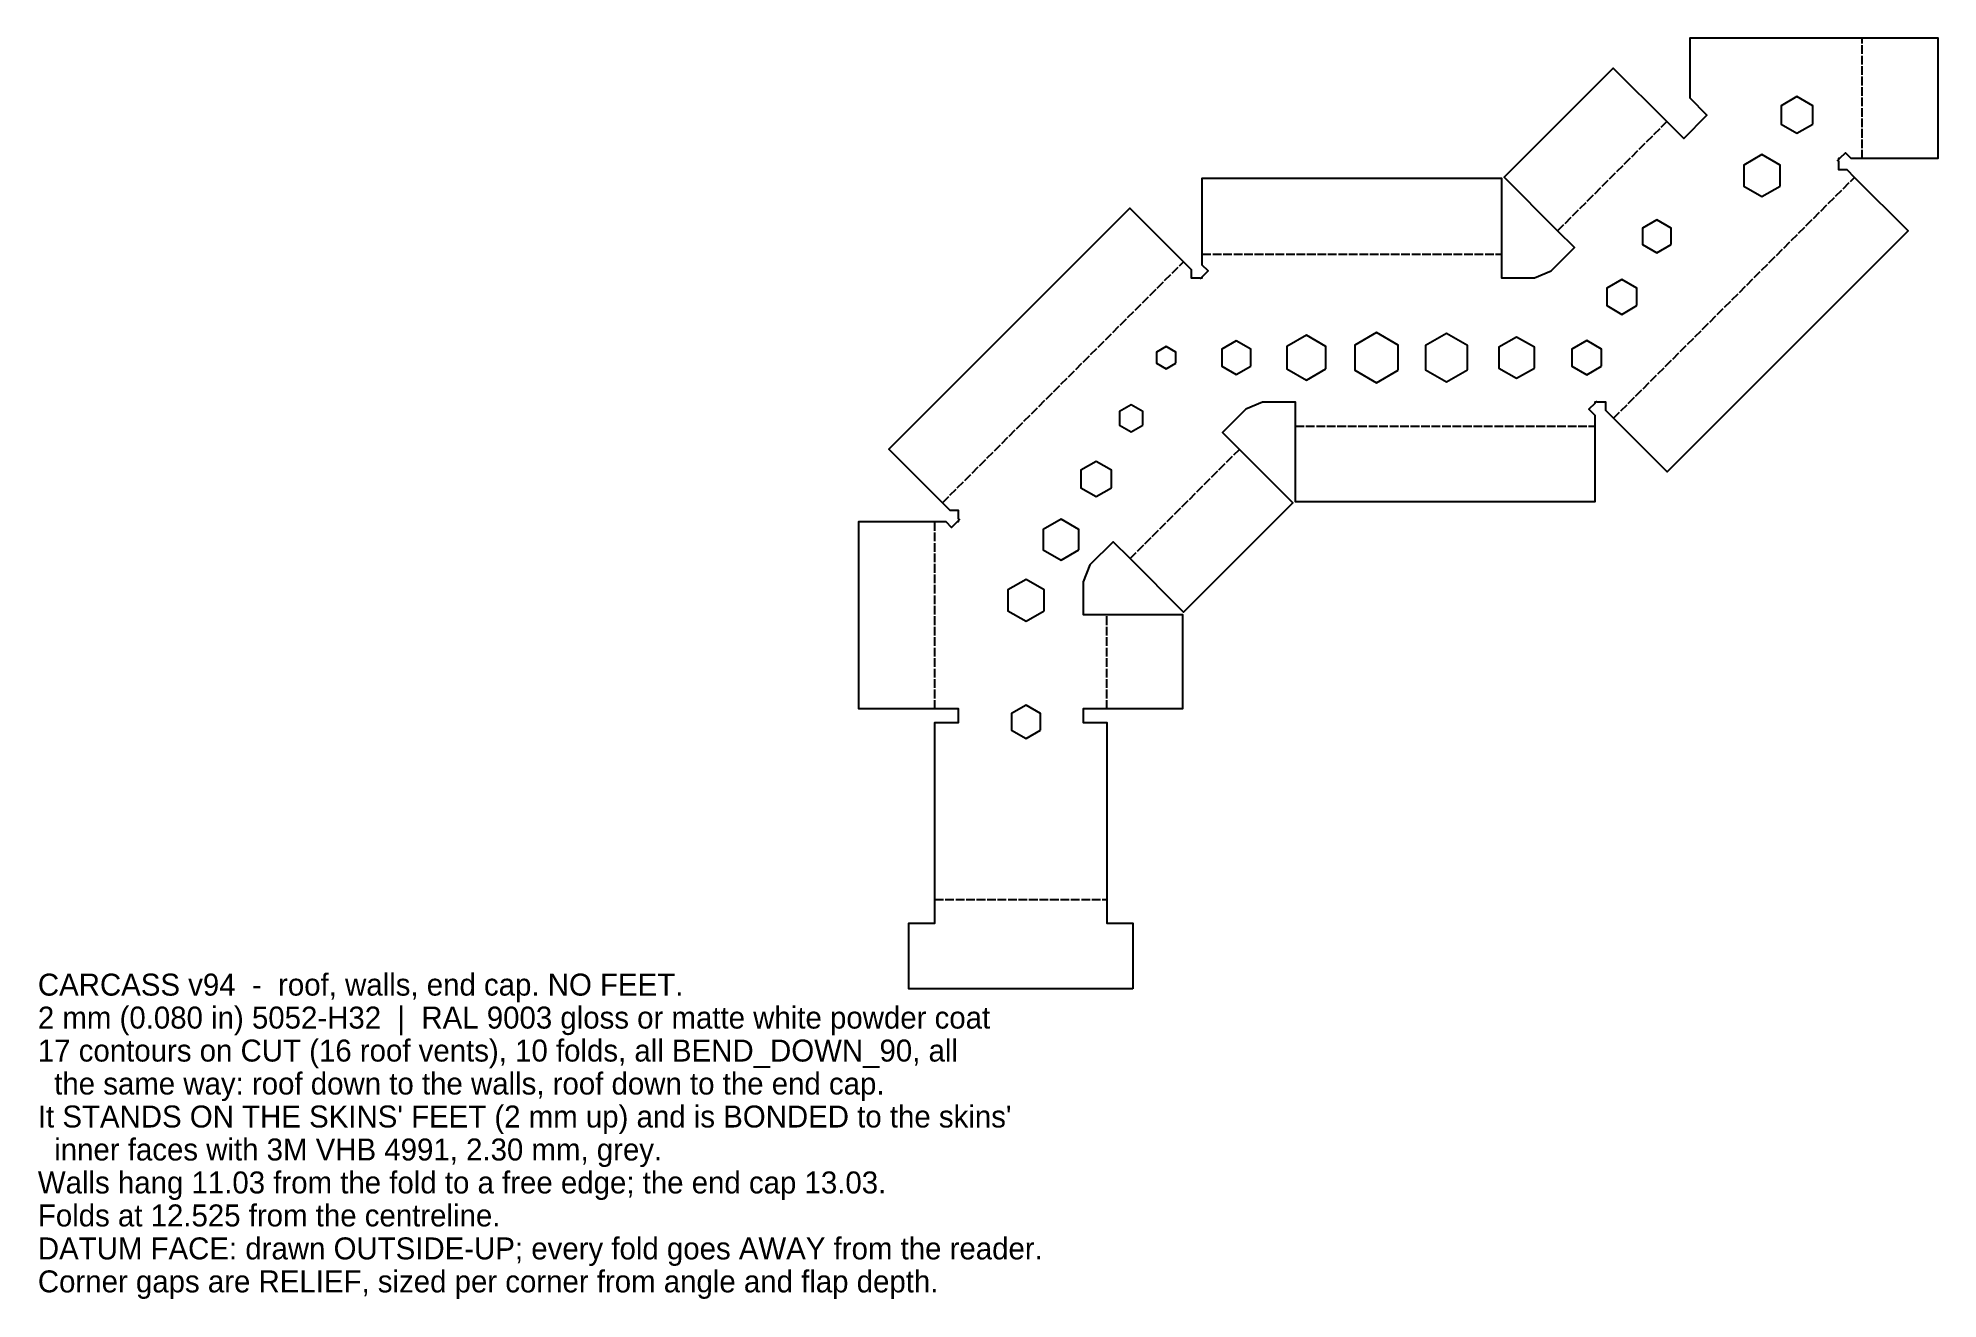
# Model space of a CAD drawing. Header units: millimetres. Extents: x 5 to 282, y -58 to 125.
import ezdxf

# ---------------------------------------------------------------- set-up
doc = ezdxf.new("R2010")
doc.units = ezdxf.units.MM
doc.linetypes.add('DASHED', pattern=[1.524, 1.27, -0.254])
for name, color, linetype in [('BEND_DOWN_90', 6, 'DASHED'), ('CUT', 7, 'Continuous'), ('NOTES', 4, 'Continuous')]:
    doc.layers.add(name, color=color, linetype=linetype)

msp = doc.modelspace()

# ---------------------------------------------------------------- linework, layer by layer
at = {"layer": 'BEND_DOWN_90', "linetype": 'DASHED'}
for p, q in [((270.5, 107.84), (270.5, 125.4)), ((226.17, 97.34), (242.06, 113.23)), ((234.29, 70.04), (269.36, 105.11)), ((136.65, 57.75), (171.72, 92.82)), ((174.45, 93.95), (218, 93.95)), ((188.01, 68.9), (231.56, 68.9)), ((163.95, 49.62), (179.85, 65.52)), ((135.52, 27.75), (135.52, 55.02)), ((160.57, 27.75), (160.57, 41.46)), ((135.52, 0), (160.57, 0))]:
    msp.add_line(p, q, dxfattribs=at)
at = {"layer": 'CUT'}
for points in [[(164.34, -13.03), (131.74, -13.03), (131.74, -3.47), (135.52, -3.47), (135.52, 25.75), (138.99, 25.75), (138.99, 27.75), (135.52, 27.75), (124.49, 27.75), (124.49, 55.02), (135.52, 55.02), (137.12, 55.02), (137.97, 54.16), (138.82, 55.02), (138.99, 55.02), (138.99, 55.18), (139.1, 55.29), (138.99, 55.41), (138.99, 56.62), (137.78, 56.62), (136.65, 57.75), (128.85, 65.54), (163.93, 100.62), (171.72, 92.82), (172.85, 91.69), (172.85, 90.48), (174.06, 90.48), (174.18, 90.37), (174.29, 90.48), (174.45, 90.48), (174.45, 90.65), (175.31, 91.5), (174.45, 92.35), (174.45, 93.95), (174.45, 104.98), (218, 104.98), (218, 93.95), (218, 90.48), (222.78, 90.48), (225.24, 91.5), (228.62, 94.88), (226.17, 97.34), (218.37, 105.13), (234.27, 121.03), (242.06, 113.23), (244.52, 110.78), (247.9, 114.16), (245.45, 116.62), (245.45, 125.4), (281.52, 125.4), (281.52, 107.84), (270.5, 107.84), (268.9, 107.84), (268.04, 108.69), (267.19, 107.84), (267.03, 107.84), (267.03, 107.68), (266.91, 107.56), (267.03, 107.45), (267.03, 106.24), (268.23, 106.24), (269.36, 105.11), (277.16, 97.31), (242.09, 62.24), (234.29, 70.04), (233.16, 71.17), (233.16, 72.37), (231.95, 72.37), (231.84, 72.49), (231.72, 72.37), (231.56, 72.37), (231.56, 72.21), (230.71, 71.36), (231.56, 70.5), (231.56, 68.9), (231.56, 57.88), (188.01, 57.88), (188.01, 68.9), (188.01, 72.37), (183.23, 72.37), (180.78, 71.36), (177.39, 67.98), (179.85, 65.52), (187.64, 57.73), (171.74, 41.83), (163.95, 49.62), (161.49, 52.08), (158.11, 48.69), (157.1, 46.24), (157.1, 41.46), (160.57, 41.46), (171.59, 41.46), (171.59, 27.75), (160.57, 27.75), (157.1, 27.75), (157.1, 25.75), (160.57, 25.75), (160.57, -3.47), (164.34, -3.47)], [(263.31, 112.87), (263.31, 115.53), (261, 116.87), (258.69, 115.53), (258.69, 112.87), (261, 111.53)], [(258.55, 103.84), (258.55, 106.9), (255.9, 108.43), (253.25, 106.9), (253.25, 103.84), (255.9, 102.31)], [(242.67, 95.34), (242.67, 97.73), (240.6, 98.93), (238.53, 97.73), (238.53, 95.34), (240.6, 94.14)], [(237.69, 86.44), (237.69, 88.96), (235.5, 90.23), (233.31, 88.96), (233.31, 86.44), (235.5, 85.17)], [(170.6, 78.06), (170.6, 79.67), (169.2, 80.48), (167.8, 79.67), (167.8, 78.06), (169.2, 77.26)], [(181.51, 77.65), (181.51, 80.08), (179.4, 81.3), (177.29, 80.08), (177.29, 77.65), (179.4, 76.43)], [(192.42, 77.24), (192.42, 80.49), (189.6, 82.12), (186.78, 80.49), (186.78, 77.24), (189.6, 75.61)], [(202.97, 77.04), (202.97, 80.7), (199.8, 82.53), (196.63, 80.7), (196.63, 77.04), (199.8, 75.21)], [(213.04, 77.11), (213.04, 80.62), (210, 82.38), (206.96, 80.62), (206.96, 77.11), (210, 75.35)], [(222.8, 77.36), (222.8, 80.37), (220.2, 81.87), (217.6, 80.37), (217.6, 77.36), (220.2, 75.86)], [(232.56, 77.62), (232.56, 80.12), (230.4, 81.37), (228.24, 80.12), (228.24, 77.62), (230.4, 76.37)], [(165.81, 69.05), (165.81, 71.02), (164.1, 72), (162.39, 71.02), (162.39, 69.05), (164.1, 68.06)], [(161.22, 59.92), (161.22, 62.48), (159, 63.76), (156.78, 62.48), (156.78, 59.92), (159, 58.64)], [(156.48, 50.87), (156.48, 53.86), (153.9, 55.35), (151.32, 53.86), (151.32, 50.87), (153.9, 49.38)], [(151.43, 42.02), (151.43, 45.05), (148.8, 46.57), (146.17, 45.05), (146.17, 42.02), (148.8, 40.5)], [(150.91, 24.65), (150.91, 27.08), (148.8, 28.3), (146.69, 27.08), (146.69, 24.65), (148.8, 23.43)]]:
    msp.add_lwpolyline(points, close=True, dxfattribs=at)

# ---------------------------------------------------------------- texts
at = {"layer": 'NOTES'}
for s, p in [('CARCASS v94  -  roof, walls, end cap. NO FEET.', (5, -14)), ('2 mm (0.080 in) 5052-H32  |  RAL 9003 gloss or matte white powder coat', (5, -18.8)), ('17 contours on CUT (16 roof vents), 10 folds, all BEND_DOWN_90, all', (5, -23.6)), ('  the same way: roof down to the walls, roof down to the end cap.', (5, -28.4)), ("It STANDS ON THE SKINS' FEET (2 mm up) and is BONDED to the skins'", (5, -33.2)), ('  inner faces with 3M VHB 4991, 2.30 mm, grey.', (5, -38)), ('Walls hang 11.03 from the fold to a free edge; the end cap 13.03.', (5, -42.8)), ('Folds at 12.525 from the centreline.', (5, -47.6)), ('DATUM FACE: drawn OUTSIDE-UP; every fold goes AWAY from the reader.', (5, -52.4)), ('Corner gaps are RELIEF, sized per corner from angle and flap depth.', (5, -57.2))]:
    msp.add_text(s, height=3.2, dxfattribs=at).set_placement(p)

doc.saveas('drawing.dxf')
